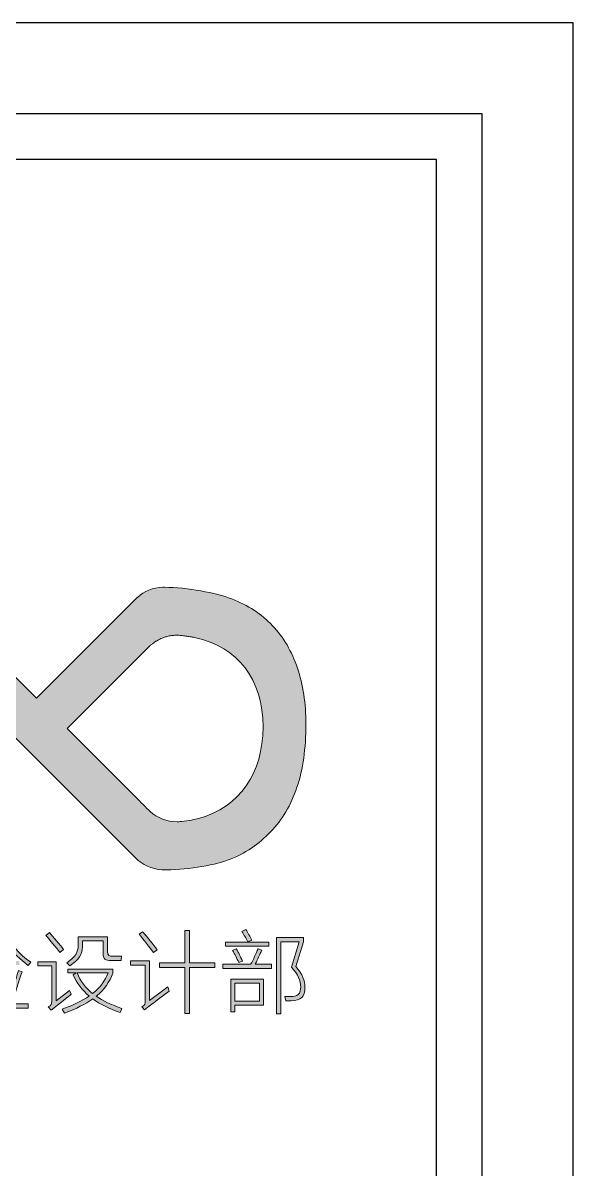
# Model space of a CAD drawing. Extents: x 23971 to 232415, y -48119 to 67869.
# Drawn here: x 201723 to 202215, y -12491 to -11467 of the extents above; entities that cross this region are included whole.
import ezdxf

# ---------------------------------------------------------------- set-up
doc = ezdxf.new("R2010")
doc.units = 0
doc.header["$LTSCALE"] = 1000
doc.header["$MEASUREMENT"] = 0
doc.layers.add('_U+56FE_U+5C42 1', color=7, linetype='Continuous')

# ---------------------------------------------------------------- blocks, each defined once
blk = doc.blocks.new('block 3')
at = {"layer": '_U+56FE_U+5C42 1'}
h = blk.add_hatch(color=251, dxfattribs=at)
h.dxf.hatch_style = 2
edge = h.paths.add_edge_path()
edge.add_spline(control_points=[(101.335, -164.82), (101.335, -164.82), (101.319, -164.485), (101.319, -164.485), (101.558, -164.453), (103.017, -164.214), (103.216, -164.174), (103.216, -164.174), (103.232, -164.493), (103.232, -164.493), (103.056, -164.517), (101.566, -164.78), (101.335, -164.82)], knot_values=[0, 0, 0, 0, 1, 1, 1, 2, 2, 2, 3, 3, 3, 4, 4, 4, 4], degree=3, periodic=0)
edge = h.paths.add_edge_path()
edge.add_spline(control_points=[(102.682, -165.935), (103.28, -165.935), (103.431, -165.824), (103.439, -165.306), (103.439, -165.306), (103.527, -163.218), (103.527, -163.218), (103.527, -163.218), (101.853, -163.218), (101.853, -163.218), (101.853, -163.218), (102.028, -160.676), (102.028, -160.676), (102.028, -160.676), (102.347, -160.676), (102.347, -160.676), (102.347, -160.676), (102.188, -162.907), (102.188, -162.907), (102.188, -162.907), (103.184, -162.907), (103.184, -162.907), (103.184, -162.907), (103.367, -160.246), (103.367, -160.246), (103.367, -160.246), (101.503, -160.246), (101.503, -160.246), (101.503, -160.246), (101.503, -159.919), (101.503, -159.919), (101.503, -159.919), (103.702, -159.919), (103.702, -159.919), (103.702, -159.919), (103.511, -162.907), (103.511, -162.907), (103.511, -162.907), (103.861, -162.907), (103.861, -162.907), (103.837, -163.505), (103.797, -164.652), (103.758, -165.417), (103.734, -166.079), (103.519, -166.238), (102.77, -166.238), (102.77, -166.238), (102.013, -166.238), (102.013, -166.238), (102.013, -166.238), (101.957, -165.935), (101.957, -165.935), (101.957, -165.935), (102.682, -165.935), (102.682, -165.935)], knot_values=[0, 0, 0, 0, 1, 1, 1, 2, 2, 2, 3, 3, 3, 4, 4, 4, 5, 5, 5, 6, 6, 6, 7, 7, 7, 8, 8, 8, 9, 9, 9, 10, 10, 10, 11, 11, 11, 12, 12, 12, 13, 13, 13, 14, 14, 14, 15, 15, 15, 16, 16, 16, 17, 17, 17, 18, 18, 18, 18], degree=3, periodic=0)
edge = h.paths.add_edge_path()
edge.add_spline(control_points=[(106.268, -159.919), (105.718, -160.86), (105.009, -161.688), (104.021, -162.429), (104.021, -162.429), (103.797, -162.15), (103.797, -162.15), (104.817, -161.393), (105.559, -160.525), (106.053, -159.545), (106.053, -159.545), (106.491, -159.545), (106.491, -159.545), (106.977, -160.565), (107.726, -161.417), (108.73, -162.15), (108.73, -162.15), (108.515, -162.429), (108.515, -162.429), (107.535, -161.696), (106.818, -160.867), (106.268, -159.919)], knot_values=[0, 0, 0, 0, 1, 1, 1, 2, 2, 2, 3, 3, 3, 4, 4, 4, 5, 5, 5, 6, 6, 6, 7, 7, 7, 7], degree=3, periodic=0)
edge = h.paths.add_edge_path()
edge.add_spline(control_points=[(107.049, -165.728), (107.049, -165.728), (108.507, -165.728), (108.507, -165.728), (108.507, -165.728), (108.507, -166.087), (108.507, -166.087), (108.507, -166.087), (104.021, -166.087), (104.021, -166.087), (104.021, -166.087), (104.021, -165.728), (104.021, -165.728), (104.021, -165.728), (106.714, -165.728), (106.714, -165.728), (107.017, -164.907), (107.431, -163.688), (107.678, -162.859), (107.678, -162.859), (107.989, -162.955), (107.989, -162.955), (107.742, -163.72), (107.336, -164.947), (107.049, -165.728)], knot_values=[0, 0, 0, 0, 1, 1, 1, 2, 2, 2, 3, 3, 3, 4, 4, 4, 5, 5, 5, 6, 6, 6, 7, 7, 7, 8, 8, 8, 8], degree=3, periodic=0)
edge = h.paths.add_edge_path()
edge.add_spline(control_points=[(104.483, -162.947), (104.483, -162.947), (104.77, -162.859), (104.77, -162.859), (104.945, -163.409), (105.256, -164.501), (105.399, -165.083), (105.399, -165.083), (105.096, -165.17), (105.096, -165.17), (104.953, -164.581), (104.642, -163.489), (104.483, -162.947)], knot_values=[0, 0, 0, 0, 1, 1, 1, 2, 2, 2, 3, 3, 3, 4, 4, 4, 4], degree=3, periodic=0)
h.paths.add_polyline_path([(104.77, -162.373), (104.77, -162.023), (107.766, -162.023), (107.766, -162.373)])
edge = h.paths.add_edge_path()
edge.add_spline(control_points=[(105.774, -162.859), (105.774, -162.859), (106.077, -162.78), (106.077, -162.78), (106.236, -163.266), (106.507, -164.278), (106.634, -164.82), (106.634, -164.82), (106.331, -164.899), (106.331, -164.899), (106.204, -164.358), (105.941, -163.369), (105.774, -162.859)], knot_values=[0, 0, 0, 0, 1, 1, 1, 2, 2, 2, 3, 3, 3, 4, 4, 4, 4], degree=3, periodic=0)
h = blk.add_hatch(color=251, dxfattribs=at)
h.dxf.hatch_style = 2
edge = h.paths.add_edge_path()
edge.add_spline(control_points=[(110.491, -166.278), (110.491, -166.278), (110.244, -165.999), (110.244, -165.999), (110.539, -165.848), (110.539, -165.704), (110.539, -165.537), (110.539, -165.537), (110.539, -162.445), (110.539, -162.445), (110.539, -162.445), (109.344, -162.445), (109.344, -162.445), (109.344, -162.445), (109.344, -162.095), (109.344, -162.095), (109.344, -162.095), (110.922, -162.095), (110.922, -162.095), (110.922, -162.095), (110.922, -165.465), (110.922, -165.465), (110.922, -165.465), (112.069, -164.565), (112.069, -164.565), (112.069, -164.565), (112.228, -164.899), (112.228, -164.899), (112.053, -165.035), (111.185, -165.72), (110.491, -166.278)], knot_values=[0, 0, 0, 0, 1, 1, 1, 2, 2, 2, 3, 3, 3, 4, 4, 4, 5, 5, 5, 6, 6, 6, 7, 7, 7, 8, 8, 8, 9, 9, 9, 10, 10, 10, 10], degree=3, periodic=0)
edge = h.paths.add_edge_path()
edge.add_spline(control_points=[(110.037, -159.824), (110.037, -159.824), (110.34, -159.584), (110.34, -159.584), (110.651, -159.927), (111.256, -160.644), (111.567, -161.035), (111.567, -161.035), (111.24, -161.29), (111.24, -161.29), (110.954, -160.907), (110.348, -160.182), (110.037, -159.824)], knot_values=[0, 0, 0, 0, 1, 1, 1, 2, 2, 2, 3, 3, 3, 4, 4, 4, 4], degree=3, periodic=0)
edge = h.paths.add_edge_path()
edge.add_spline(control_points=[(115.814, -162.732), (115.814, -162.732), (115.814, -163.075), (115.814, -163.075), (115.527, -163.84), (115.073, -164.501), (114.38, -165.075), (114.954, -165.473), (115.679, -165.808), (116.587, -166.119), (116.587, -166.119), (116.428, -166.485), (116.428, -166.485), (115.48, -166.143), (114.707, -165.752), (114.077, -165.298), (113.448, -165.752), (112.651, -166.151), (111.647, -166.517), (111.647, -166.517), (111.44, -166.174), (111.44, -166.174), (112.396, -165.84), (113.169, -165.473), (113.774, -165.059), (113.145, -164.533), (112.691, -163.927), (112.38, -163.218), (112.38, -163.218), (112.635, -163.067), (112.635, -163.067), (112.635, -163.067), (111.934, -163.067), (111.934, -163.067), (111.934, -163.067), (111.934, -162.732), (111.934, -162.732), (111.934, -162.732), (115.814, -162.732), (115.814, -162.732)], knot_values=[0, 0, 0, 0, 1, 1, 1, 2, 2, 2, 3, 3, 3, 4, 4, 4, 5, 5, 5, 6, 6, 6, 7, 7, 7, 8, 8, 8, 9, 9, 9, 10, 10, 10, 11, 11, 11, 12, 12, 12, 13, 13, 13, 13], degree=3, periodic=0)
edge = h.paths.add_edge_path()
edge.add_spline(control_points=[(115.679, -161.983), (115.161, -161.999), (114.97, -161.863), (114.97, -161.37), (114.97, -161.37), (114.97, -160.286), (114.97, -160.286), (114.97, -160.286), (113.185, -160.286), (113.185, -160.286), (113.185, -160.286), (113.185, -160.828), (113.185, -160.828), (113.185, -161.401), (112.882, -161.951), (112.093, -162.445), (112.093, -162.445), (111.83, -162.182), (111.83, -162.182), (112.595, -161.688), (112.818, -161.274), (112.818, -160.668), (112.818, -160.668), (112.818, -159.951), (112.818, -159.951), (112.818, -159.951), (115.344, -159.951), (115.344, -159.951), (115.344, -159.951), (115.344, -161.21), (115.344, -161.21), (115.344, -161.561), (115.464, -161.632), (115.838, -161.632), (115.838, -161.632), (116.555, -161.632), (116.555, -161.632), (116.555, -161.632), (116.516, -161.983), (116.516, -161.983), (116.516, -161.983), (115.679, -161.983), (115.679, -161.983)], knot_values=[0, 0, 0, 0, 1, 1, 1, 2, 2, 2, 3, 3, 3, 4, 4, 4, 5, 5, 5, 6, 6, 6, 7, 7, 7, 8, 8, 8, 9, 9, 9, 10, 10, 10, 11, 11, 11, 12, 12, 12, 13, 13, 13, 14, 14, 14, 14], degree=3, periodic=0)
edge = h.paths.add_edge_path()
edge.add_spline(control_points=[(114.069, -164.844), (114.731, -164.326), (115.153, -163.736), (115.4, -163.067), (115.4, -163.067), (112.723, -163.067), (112.723, -163.067), (113.025, -163.768), (113.456, -164.35), (114.069, -164.844)], knot_values=[0, 0, 0, 0, 1, 1, 1, 2, 2, 2, 3, 3, 3, 3], degree=3, periodic=0)
h = blk.add_hatch(color=251, dxfattribs=at)
h.dxf.hatch_style = 2
edge = h.paths.add_edge_path()
edge.add_spline(control_points=[(118.532, -166.246), (118.532, -166.246), (118.293, -165.975), (118.293, -165.975), (118.596, -165.824), (118.596, -165.68), (118.596, -165.505), (118.596, -165.505), (118.596, -162.397), (118.596, -162.397), (118.596, -162.397), (117.321, -162.397), (117.321, -162.397), (117.321, -162.397), (117.321, -162.023), (117.321, -162.023), (117.321, -162.023), (118.978, -162.023), (118.978, -162.023), (118.978, -162.023), (118.978, -165.449), (118.978, -165.449), (118.978, -165.449), (120.54, -164.27), (120.54, -164.27), (120.54, -164.27), (120.667, -164.637), (120.667, -164.637), (120.42, -164.82), (119.305, -165.625), (118.532, -166.246)], knot_values=[0, 0, 0, 0, 1, 1, 1, 2, 2, 2, 3, 3, 3, 4, 4, 4, 5, 5, 5, 6, 6, 6, 7, 7, 7, 8, 8, 8, 9, 9, 9, 10, 10, 10, 10], degree=3, periodic=0)
edge = h.paths.add_edge_path()
edge.add_spline(control_points=[(118.07, -159.736), (118.07, -159.736), (118.372, -159.513), (118.372, -159.513), (118.699, -159.887), (119.337, -160.692), (119.639, -161.067), (119.639, -161.067), (119.321, -161.314), (119.321, -161.314), (119.034, -160.947), (118.396, -160.126), (118.07, -159.736)], knot_values=[0, 0, 0, 0, 1, 1, 1, 2, 2, 2, 3, 3, 3, 4, 4, 4, 4], degree=3, periodic=0)
h.paths.add_polyline_path([(122.022, -162.589), (119.839, -162.589), (119.839, -162.206), (122.022, -162.206), (122.022, -159.409), (122.405, -159.409), (122.405, -162.206), (124.604, -162.206), (124.604, -162.589), (122.405, -162.589), (122.405, -166.565), (122.022, -166.565)])
h = blk.add_hatch(color=251, dxfattribs=at)
h.dxf.hatch_style = 2
edge = h.paths.add_edge_path()
edge.add_spline(control_points=[(128.062, -162.318), (128.062, -162.318), (129.465, -162.318), (129.465, -162.318), (129.465, -162.318), (129.465, -162.676), (129.465, -162.676), (129.465, -162.676), (125.289, -162.676), (125.289, -162.676), (125.289, -162.676), (125.289, -162.318), (125.289, -162.318), (125.289, -162.318), (127.68, -162.318), (127.68, -162.318), (127.911, -161.895), (128.15, -161.393), (128.317, -160.979), (128.317, -160.979), (128.644, -161.09), (128.644, -161.09), (128.477, -161.481), (128.27, -161.919), (128.062, -162.318)], knot_values=[0, 0, 0, 0, 1, 1, 1, 2, 2, 2, 3, 3, 3, 4, 4, 4, 5, 5, 5, 6, 6, 6, 7, 7, 7, 8, 8, 8, 8], degree=3, periodic=0)
h.paths.add_polyline_path([(125.52, -160.748), (125.52, -160.405), (129.25, -160.405), (129.25, -160.748)])
h.paths.add_polyline_path([(125.967, -163.601), (128.795, -163.601), (128.795, -165.84), (126.317, -165.84), (126.317, -166.429), (125.967, -166.429)])
edge = h.paths.add_edge_path()
edge.add_spline(control_points=[(126.126, -161.122), (126.126, -161.122), (126.445, -160.979), (126.445, -160.979), (126.628, -161.314), (126.803, -161.656), (126.979, -162.039), (126.979, -162.039), (126.652, -162.166), (126.652, -162.166), (126.493, -161.8), (126.325, -161.457), (126.126, -161.122)], knot_values=[0, 0, 0, 0, 1, 1, 1, 2, 2, 2, 3, 3, 3, 4, 4, 4, 4], degree=3, periodic=0)
h.paths.add_polyline_path([(126.317, -165.489), (128.437, -165.489), (128.437, -163.943), (126.317, -163.943)])
edge = h.paths.add_edge_path()
edge.add_spline(control_points=[(126.923, -159.481), (126.923, -159.481), (127.266, -159.321), (127.266, -159.321), (127.457, -159.632), (127.616, -159.903), (127.776, -160.238), (127.776, -160.238), (127.425, -160.397), (127.425, -160.397), (127.282, -160.079), (127.122, -159.8), (126.923, -159.481)], knot_values=[0, 0, 0, 0, 1, 1, 1, 2, 2, 2, 3, 3, 3, 4, 4, 4, 4], degree=3, periodic=0)
edge = h.paths.add_edge_path()
edge.add_spline(control_points=[(129.911, -160.007), (129.911, -160.007), (132.246, -160.007), (132.246, -160.007), (132.246, -160.007), (132.246, -160.373), (132.246, -160.373), (132.246, -160.373), (131.584, -162.501), (131.584, -162.501), (132.15, -163.218), (132.357, -163.712), (132.357, -164.302), (132.357, -165.131), (132.031, -165.457), (131.17, -165.457), (131.17, -165.457), (130.708, -165.457), (130.708, -165.457), (130.708, -165.457), (130.628, -165.107), (130.628, -165.107), (130.628, -165.107), (131.059, -165.107), (131.059, -165.107), (131.744, -165.107), (131.991, -164.876), (131.991, -164.254), (131.991, -163.728), (131.768, -163.234), (131.21, -162.573), (131.21, -162.573), (131.863, -160.373), (131.863, -160.373), (131.863, -160.373), (130.278, -160.373), (130.278, -160.373), (130.278, -160.373), (130.278, -166.589), (130.278, -166.589), (130.278, -166.589), (129.911, -166.589), (129.911, -166.589), (129.911, -166.589), (129.911, -160.007), (129.911, -160.007)], knot_values=[0, 0, 0, 0, 1, 1, 1, 2, 2, 2, 3, 3, 3, 4, 4, 4, 5, 5, 5, 6, 6, 6, 7, 7, 7, 8, 8, 8, 9, 9, 9, 10, 10, 10, 11, 11, 11, 12, 12, 12, 13, 13, 13, 14, 14, 14, 15, 15, 15, 15], degree=3, periodic=0)
at = {"layer": '_U+56FE_U+5C42 1', "lineweight": 0}
for points in [[(122.022, -162.589), (119.839, -162.589), (119.839, -162.206), (122.022, -162.206), (122.022, -159.409), (122.405, -159.409), (122.405, -162.206), (124.604, -162.206), (124.604, -162.589), (122.405, -162.589), (122.405, -166.565), (122.022, -166.565), (122.022, -162.589)], [(125.52, -160.748), (125.52, -160.405), (129.25, -160.405), (129.25, -160.748), (125.52, -160.748)], [(125.967, -163.601), (128.795, -163.601), (128.795, -165.84), (126.317, -165.84), (126.317, -166.429), (125.967, -166.429), (125.967, -163.601)], [(126.317, -165.489), (128.437, -165.489), (128.437, -163.943), (126.317, -163.943), (126.317, -165.489)]]:
    blk.add_lwpolyline(points, dxfattribs=at)
for points, knots in [([(106.268, -159.919), (105.718, -160.86), (105.009, -161.688), (104.021, -162.429), (104.021, -162.429), (103.797, -162.15), (103.797, -162.15), (104.817, -161.393), (105.559, -160.525), (106.053, -159.545), (106.053, -159.545), (106.491, -159.545), (106.491, -159.545), (106.977, -160.565), (107.726, -161.417), (108.73, -162.15), (108.73, -162.15), (108.515, -162.429), (108.515, -162.429), (107.535, -161.696), (106.818, -160.867), (106.268, -159.919)], [0, 0, 0, 0, 1, 1, 1, 2, 2, 2, 3, 3, 3, 4, 4, 4, 5, 5, 5, 6, 6, 6, 7, 7, 7, 7]), ([(110.037, -159.824), (110.037, -159.824), (110.34, -159.584), (110.34, -159.584), (110.651, -159.927), (111.256, -160.644), (111.567, -161.035), (111.567, -161.035), (111.24, -161.29), (111.24, -161.29), (110.954, -160.907), (110.348, -160.182), (110.037, -159.824)], [0, 0, 0, 0, 1, 1, 1, 2, 2, 2, 3, 3, 3, 4, 4, 4, 4]), ([(115.679, -161.983), (115.161, -161.999), (114.97, -161.863), (114.97, -161.37), (114.97, -161.37), (114.97, -160.286), (114.97, -160.286), (114.97, -160.286), (113.185, -160.286), (113.185, -160.286), (113.185, -160.286), (113.185, -160.828), (113.185, -160.828), (113.185, -161.401), (112.882, -161.951), (112.093, -162.445), (112.093, -162.445), (111.83, -162.182), (111.83, -162.182), (112.595, -161.688), (112.818, -161.274), (112.818, -160.668), (112.818, -160.668), (112.818, -159.951), (112.818, -159.951), (112.818, -159.951), (115.344, -159.951), (115.344, -159.951), (115.344, -159.951), (115.344, -161.21), (115.344, -161.21), (115.344, -161.561), (115.464, -161.632), (115.838, -161.632), (115.838, -161.632), (116.555, -161.632), (116.555, -161.632), (116.555, -161.632), (116.516, -161.983), (116.516, -161.983), (116.516, -161.983), (115.679, -161.983), (115.679, -161.983)], [0, 0, 0, 0, 1, 1, 1, 2, 2, 2, 3, 3, 3, 4, 4, 4, 5, 5, 5, 6, 6, 6, 7, 7, 7, 8, 8, 8, 9, 9, 9, 10, 10, 10, 11, 11, 11, 12, 12, 12, 13, 13, 13, 14, 14, 14, 14]), ([(118.07, -159.736), (118.07, -159.736), (118.372, -159.513), (118.372, -159.513), (118.699, -159.887), (119.337, -160.692), (119.639, -161.067), (119.639, -161.067), (119.321, -161.314), (119.321, -161.314), (119.034, -160.947), (118.396, -160.126), (118.07, -159.736)], [0, 0, 0, 0, 1, 1, 1, 2, 2, 2, 3, 3, 3, 4, 4, 4, 4]), ([(126.923, -159.481), (126.923, -159.481), (127.266, -159.321), (127.266, -159.321), (127.457, -159.632), (127.616, -159.903), (127.776, -160.238), (127.776, -160.238), (127.425, -160.397), (127.425, -160.397), (127.282, -160.079), (127.122, -159.8), (126.923, -159.481)], [0, 0, 0, 0, 1, 1, 1, 2, 2, 2, 3, 3, 3, 4, 4, 4, 4]), ([(129.911, -160.007), (129.911, -160.007), (132.246, -160.007), (132.246, -160.007), (132.246, -160.007), (132.246, -160.373), (132.246, -160.373), (132.246, -160.373), (131.584, -162.501), (131.584, -162.501), (132.15, -163.218), (132.357, -163.712), (132.357, -164.302), (132.357, -165.131), (132.031, -165.457), (131.17, -165.457), (131.17, -165.457), (130.708, -165.457), (130.708, -165.457), (130.708, -165.457), (130.628, -165.107), (130.628, -165.107), (130.628, -165.107), (131.059, -165.107), (131.059, -165.107), (131.744, -165.107), (131.991, -164.876), (131.991, -164.254), (131.991, -163.728), (131.768, -163.234), (131.21, -162.573), (131.21, -162.573), (131.863, -160.373), (131.863, -160.373), (131.863, -160.373), (130.278, -160.373), (130.278, -160.373), (130.278, -160.373), (130.278, -166.589), (130.278, -166.589), (130.278, -166.589), (129.911, -166.589), (129.911, -166.589), (129.911, -166.589), (129.911, -160.007), (129.911, -160.007)], [0, 0, 0, 0, 1, 1, 1, 2, 2, 2, 3, 3, 3, 4, 4, 4, 5, 5, 5, 6, 6, 6, 7, 7, 7, 8, 8, 8, 9, 9, 9, 10, 10, 10, 11, 11, 11, 12, 12, 12, 13, 13, 13, 14, 14, 14, 15, 15, 15, 15]), ([(128.062, -162.318), (128.062, -162.318), (129.465, -162.318), (129.465, -162.318), (129.465, -162.318), (129.465, -162.676), (129.465, -162.676), (129.465, -162.676), (125.289, -162.676), (125.289, -162.676), (125.289, -162.676), (125.289, -162.318), (125.289, -162.318), (125.289, -162.318), (127.68, -162.318), (127.68, -162.318), (127.911, -161.895), (128.15, -161.393), (128.317, -160.979), (128.317, -160.979), (128.644, -161.09), (128.644, -161.09), (128.477, -161.481), (128.27, -161.919), (128.062, -162.318)], [0, 0, 0, 0, 1, 1, 1, 2, 2, 2, 3, 3, 3, 4, 4, 4, 5, 5, 5, 6, 6, 6, 7, 7, 7, 8, 8, 8, 8]), ([(126.126, -161.122), (126.126, -161.122), (126.445, -160.979), (126.445, -160.979), (126.628, -161.314), (126.803, -161.656), (126.979, -162.039), (126.979, -162.039), (126.652, -162.166), (126.652, -162.166), (126.493, -161.8), (126.325, -161.457), (126.126, -161.122)], [0, 0, 0, 0, 1, 1, 1, 2, 2, 2, 3, 3, 3, 4, 4, 4, 4]), ([(107.049, -165.728), (107.049, -165.728), (108.507, -165.728), (108.507, -165.728), (108.507, -165.728), (108.507, -166.087), (108.507, -166.087), (108.507, -166.087), (104.021, -166.087), (104.021, -166.087), (104.021, -166.087), (104.021, -165.728), (104.021, -165.728), (104.021, -165.728), (106.714, -165.728), (106.714, -165.728), (107.017, -164.907), (107.431, -163.688), (107.678, -162.859), (107.678, -162.859), (107.989, -162.955), (107.989, -162.955), (107.742, -163.72), (107.336, -164.947), (107.049, -165.728)], [0, 0, 0, 0, 1, 1, 1, 2, 2, 2, 3, 3, 3, 4, 4, 4, 5, 5, 5, 6, 6, 6, 7, 7, 7, 8, 8, 8, 8]), ([(110.491, -166.278), (110.491, -166.278), (110.244, -165.999), (110.244, -165.999), (110.539, -165.848), (110.539, -165.704), (110.539, -165.537), (110.539, -165.537), (110.539, -162.445), (110.539, -162.445), (110.539, -162.445), (109.344, -162.445), (109.344, -162.445), (109.344, -162.445), (109.344, -162.095), (109.344, -162.095), (109.344, -162.095), (110.922, -162.095), (110.922, -162.095), (110.922, -162.095), (110.922, -165.465), (110.922, -165.465), (110.922, -165.465), (112.069, -164.565), (112.069, -164.565), (112.069, -164.565), (112.228, -164.899), (112.228, -164.899), (112.053, -165.035), (111.185, -165.72), (110.491, -166.278)], [0, 0, 0, 0, 1, 1, 1, 2, 2, 2, 3, 3, 3, 4, 4, 4, 5, 5, 5, 6, 6, 6, 7, 7, 7, 8, 8, 8, 9, 9, 9, 10, 10, 10, 10]), ([(115.814, -162.732), (115.814, -162.732), (115.814, -163.075), (115.814, -163.075), (115.527, -163.84), (115.073, -164.501), (114.38, -165.075), (114.954, -165.473), (115.679, -165.808), (116.587, -166.119), (116.587, -166.119), (116.428, -166.485), (116.428, -166.485), (115.48, -166.143), (114.707, -165.752), (114.077, -165.298), (113.448, -165.752), (112.651, -166.151), (111.647, -166.517), (111.647, -166.517), (111.44, -166.174), (111.44, -166.174), (112.396, -165.84), (113.169, -165.473), (113.774, -165.059), (113.145, -164.533), (112.691, -163.927), (112.38, -163.218), (112.38, -163.218), (112.635, -163.067), (112.635, -163.067), (112.635, -163.067), (111.934, -163.067), (111.934, -163.067), (111.934, -163.067), (111.934, -162.732), (111.934, -162.732), (111.934, -162.732), (115.814, -162.732), (115.814, -162.732)], [0, 0, 0, 0, 1, 1, 1, 2, 2, 2, 3, 3, 3, 4, 4, 4, 5, 5, 5, 6, 6, 6, 7, 7, 7, 8, 8, 8, 9, 9, 9, 10, 10, 10, 11, 11, 11, 12, 12, 12, 13, 13, 13, 13]), ([(118.532, -166.246), (118.532, -166.246), (118.293, -165.975), (118.293, -165.975), (118.596, -165.824), (118.596, -165.68), (118.596, -165.505), (118.596, -165.505), (118.596, -162.397), (118.596, -162.397), (118.596, -162.397), (117.321, -162.397), (117.321, -162.397), (117.321, -162.397), (117.321, -162.023), (117.321, -162.023), (117.321, -162.023), (118.978, -162.023), (118.978, -162.023), (118.978, -162.023), (118.978, -165.449), (118.978, -165.449), (118.978, -165.449), (120.54, -164.27), (120.54, -164.27), (120.54, -164.27), (120.667, -164.637), (120.667, -164.637), (120.42, -164.82), (119.305, -165.625), (118.532, -166.246)], [0, 0, 0, 0, 1, 1, 1, 2, 2, 2, 3, 3, 3, 4, 4, 4, 5, 5, 5, 6, 6, 6, 7, 7, 7, 8, 8, 8, 9, 9, 9, 10, 10, 10, 10]), ([(114.069, -164.844), (114.731, -164.326), (115.153, -163.736), (115.4, -163.067), (115.4, -163.067), (112.723, -163.067), (112.723, -163.067), (113.025, -163.768), (113.456, -164.35), (114.069, -164.844)], [0, 0, 0, 0, 1, 1, 1, 2, 2, 2, 3, 3, 3, 3])]:
    blk.add_open_spline(points, degree=3, knots=knots, dxfattribs=at)
blk = doc.blocks.new('20kuang')
at = {"layer": '_U+56FE_U+5C42 1'}
h = blk.add_hatch(color=256, dxfattribs=at)
h.dxf.hatch_style = 2
edge = h.paths.add_edge_path()
edge.add_spline(control_points=[(-188064.6, 32059.2), (-188069.6, 32074.1), (-188077, 32086.7), (-188086.8, 32097.1), (-188096.6, 32107.5), (-188108.7, 32115.5), (-188123.2, 32121), (-188137.4, 32126.5), (-188162.7, 32131.2), (-188183.4, 32131.4), (-188183.6, 32131.4), (-188183.7, 32131.4), (-188183.8, 32131.4), (-188183.9, 32131.4), (-188184, 32131.4), (-188184, 32131.4), (-188184.3, 32131.4), (-188184.5, 32131.4), (-188184.8, 32131.4), (-188184.8, 32131.4), (-188184.8, 32131.4), (-188184.8, 32131.4), (-188193.5, 32131.2), (-188201.4, 32127.8), (-188207.5, 32122.4), (-188207.7, 32122.3), (-188207.9, 32122.1), (-188208, 32122), (-188208, 32122), (-188208.9, 32121.2), (-188208.9, 32121.2), (-188209, 32121.1), (-188209.1, 32121), (-188209.1, 32120.9), (-188209.1, 32120.9), (-188297.6, 32032.4), (-188297.6, 32032.4), (-188297.6, 32032.4), (-188384.9, 32119.5), (-188384.9, 32119.5), (-188385.3, 32119.9), (-188385.6, 32120.3), (-188386, 32120.7), (-188386.7, 32121.3), (-188387.3, 32121.9), (-188388, 32122.5), (-188395.6, 32129.2), (-188404.5, 32131), (-188409.7, 32131.3), (-188409.7, 32131.3), (-188410.4, 32131.3), (-188410.4, 32131.3), (-188410.5, 32131.3), (-188410.6, 32131.3), (-188410.6, 32131.3), (-188410.6, 32131.3), (-188411.2, 32131.3), (-188411.2, 32131.3), (-188411.9, 32131.4), (-188412.3, 32131.3), (-188412.3, 32131.3), (-188412.3, 32131.3), (-188412.3, 32131.3), (-188412.3, 32131.3), (-188412.3, 32131.3), (-188453.5, 32131.3), (-188453.5, 32131.3), (-188453.6, 32131.3), (-188453.6, 32131.3), (-188453.7, 32131.3), (-188453.7, 32131.3), (-188453.7, 32131.3), (-188453.7, 32131.3), (-188465.4, 32131.3), (-188474.9, 32121.8), (-188474.9, 32110.1), (-188474.9, 32110.1), (-188474.9, 32110.1), (-188474.9, 32110), (-188475, 32109.4), (-188475, 32108.7), (-188475, 32108.1), (-188475, 32108.1), (-188474.5, 31982.1), (-188474.5, 31982.1), (-188474.8, 31935.6), (-188495.8, 31919.7), (-188527.7, 31919.5), (-188559.2, 31920.1), (-188582.9, 31934.7), (-188582.9, 31982.1), (-188582.9, 31982.1), (-188582.9, 31987.3), (-188582.9, 31987.3), (-188582.9, 31987.3), (-188582.9, 32110.2), (-188582.9, 32110.2), (-188582.9, 32110.4), (-188582.9, 32110.5), (-188582.9, 32110.7), (-188583.3, 32122.1), (-188592.6, 32131.3), (-188604.1, 32131.3), (-188615.6, 32131.3), (-188625, 32122.1), (-188625.3, 32110.7), (-188625.3, 32110.5), (-188625.3, 32110.4), (-188625.3, 32110.2), (-188625.3, 32110.2), (-188625.3, 32110.1), (-188625.3, 32110.1), (-188625.3, 32110.1), (-188625.3, 32110.1), (-188625.3, 32110.1), (-188625.3, 32110.1), (-188625.3, 32110.1), (-188625.3, 32110.1), (-188625.3, 32110.1), (-188624.8, 31987.3), (-188624.8, 31987.3), (-188624.8, 31987.3), (-188624.8, 31987.3), (-188624.8, 31987.3), (-188624.8, 31987.3), (-188624.8, 31982.1), (-188624.8, 31982.1), (-188624.8, 31980.8), (-188624.8, 31979.4), (-188624.8, 31978.1), (-188624.8, 31978.1), (-188624.8, 31976.3), (-188624.8, 31976.3), (-188624.8, 31976.3), (-188624.7, 31976.3), (-188624.7, 31976.3), (-188622.8, 31915.4), (-188589.6, 31879.1), (-188528.8, 31879.1), (-188467, 31879.1), (-188434.9, 31914.9), (-188432.7, 31976.3), (-188432.7, 31976.3), (-188432.6, 31976.3), (-188432.6, 31976.3), (-188432.6, 31976.3), (-188432.6, 31983.2), (-188432.6, 31983.2), (-188432.6, 31983.2), (-188432.6, 31987.3), (-188432.6, 31987.3), (-188432.6, 31987.3), (-188432.6, 32080.7), (-188432.6, 32080.7), (-188432.6, 32080.7), (-188432.6, 32080.7), (-188432.6, 32080.7), (-188432.6, 32080.9), (-188432.6, 32081), (-188432.6, 32081.2), (-188432.6, 32086.3), (-188429.7, 32090.7), (-188425.4, 32092.8), (-188425.2, 32093), (-188424.9, 32093.1), (-188424.7, 32093.2), (-188424.7, 32093.2), (-188424.6, 32093.2), (-188424.6, 32093.2), (-188423.1, 32093.9), (-188421.3, 32094.3), (-188419.3, 32094.3), (-188412.6, 32094.3), (-188408.2, 32088.5), (-188408.2, 32088.5), (-188408.2, 32088.5), (-188209.9, 31890.2), (-188209.9, 31890.2), (-188209.7, 31890), (-188209.5, 31889.9), (-188209.2, 31889.7), (-188203.1, 31883.5), (-188194.8, 31879.6), (-188185.6, 31879.1), (-188185.6, 31879.1), (-188185.6, 31879), (-188185.6, 31879), (-188164.8, 31878.8), (-188141.3, 31882.6), (-188126.4, 31887.8), (-188111.4, 31893), (-188098.8, 31902.4), (-188088.5, 31913), (-188078.2, 31923.5), (-188070.4, 31936.8), (-188065, 31952.8), (-188059.7, 31968.8), (-188057, 31987.6), (-188057, 32009), (-188057, 32027.7), (-188059.5, 32044.4), (-188064.6, 32059.2)], knot_values=[0, 0, 0, 0, 1, 1, 1, 2, 2, 2, 3, 3, 3, 4, 4, 4, 5, 5, 5, 6, 6, 6, 7, 7, 7, 8, 8, 8, 9, 9, 9, 10, 10, 10, 11, 11, 11, 12, 12, 12, 13, 13, 13, 14, 14, 14, 15, 15, 15, 16, 16, 16, 17, 17, 17, 18, 18, 18, 19, 19, 19, 20, 20, 20, 21, 21, 21, 22, 22, 22, 23, 23, 23, 24, 24, 24, 25, 25, 25, 26, 26, 26, 27, 27, 27, 28, 28, 28, 29, 29, 29, 30, 30, 30, 31, 31, 31, 32, 32, 32, 33, 33, 33, 34, 34, 34, 35, 35, 35, 36, 36, 36, 37, 37, 37, 38, 38, 38, 39, 39, 39, 40, 40, 40, 41, 41, 41, 42, 42, 42, 43, 43, 43, 44, 44, 44, 45, 45, 45, 46, 46, 46, 47, 47, 47, 48, 48, 48, 49, 49, 49, 50, 50, 50, 51, 51, 51, 52, 52, 52, 53, 53, 53, 54, 54, 54, 55, 55, 55, 56, 56, 56, 57, 57, 57, 58, 58, 58, 59, 59, 59, 60, 60, 60, 61, 61, 61, 62, 62, 62, 63, 63, 63, 64, 64, 64, 65, 65, 65, 66, 66, 66, 67, 67, 67, 67], degree=3, periodic=0)
edge = h.paths.add_edge_path()
edge.add_spline(control_points=[(-188152.7, 31924.9), (-188156.1, 31924), (-188161.3, 31922.9), (-188168.1, 31922.2), (-188168.3, 31922.2), (-188168.5, 31922.1), (-188168.7, 31922.1), (-188168.9, 31922.1), (-188169, 31922.1), (-188169.2, 31922.1), (-188169.2, 31922.1), (-188169.1, 31922.1), (-188169.1, 31922.1), (-188170.1, 31922), (-188171.1, 31921.9), (-188172.1, 31921.9), (-188181.3, 31921.9), (-188189.7, 31925.5), (-188196, 31931.2), (-188196.1, 31931.2), (-188196.1, 31931.1), (-188196.1, 31931.2), (-188196.5, 31931.4), (-188204, 31939), (-188206.8, 31941.8), (-188206.8, 31941.8), (-188206.8, 31941.8), (-188206.8, 31941.7), (-188206.8, 31941.7), (-188270.3, 32005.2), (-188270.3, 32005.2), (-188270.3, 32005.2), (-188197.6, 32077.8), (-188197.6, 32077.8), (-188197.6, 32077.8), (-188197.6, 32077.8), (-188197.6, 32077.8), (-188197, 32078.4), (-188196.4, 32078.9), (-188195.8, 32079.5), (-188195.2, 32080), (-188194.6, 32080.6), (-188193.9, 32081.1), (-188193.7, 32081.2), (-188193.5, 32081.4), (-188193.2, 32081.6), (-188192.6, 32082), (-188192, 32082.5), (-188191.3, 32082.9), (-188191, 32083.1), (-188190.7, 32083.3), (-188190.5, 32083.4), (-188189.8, 32083.8), (-188189.2, 32084.2), (-188188.5, 32084.5), (-188188.1, 32084.7), (-188187.8, 32084.9), (-188187.4, 32085.1), (-188186.8, 32085.4), (-188186.2, 32085.6), (-188185.5, 32085.9), (-188185.1, 32086.1), (-188184.6, 32086.2), (-188184.2, 32086.4), (-188183.6, 32086.6), (-188183, 32086.8), (-188182.4, 32087), (-188181.9, 32087.2), (-188181.3, 32087.3), (-188180.8, 32087.5), (-188180.2, 32087.6), (-188179.7, 32087.7), (-188179.1, 32087.9), (-188178.4, 32088), (-188177.7, 32088.1), (-188177, 32088.2), (-188176.6, 32088.2), (-188176.1, 32088.3), (-188175.7, 32088.4), (-188174.5, 32088.5), (-188173.3, 32088.5), (-188172.1, 32088.5), (-188171.5, 32088.5), (-188171, 32088.5), (-188170.4, 32088.5), (-188169, 32088.4), (-188167.7, 32088.2), (-188166.4, 32088.1), (-188166.1, 32088.1), (-188165.8, 32088), (-188165.5, 32088), (-188164.8, 32087.9), (-188164.1, 32087.8), (-188163.4, 32087.7), (-188162, 32087.5), (-188160.8, 32087.3), (-188159.6, 32087.1), (-188159.3, 32087), (-188158.9, 32087), (-188158.5, 32086.9), (-188157.8, 32086.8), (-188157.1, 32086.6), (-188156.4, 32086.5), (-188117.4, 32078.2), (-188095.3, 32049), (-188095.3, 32006.6), (-188095.3, 31965.6), (-188116.1, 31935), (-188152.7, 31924.9)], knot_values=[0, 0, 0, 0, 1, 1, 1, 2, 2, 2, 3, 3, 3, 4, 4, 4, 5, 5, 5, 6, 6, 6, 7, 7, 7, 8, 8, 8, 9, 9, 9, 10, 10, 10, 11, 11, 11, 12, 12, 12, 13, 13, 13, 14, 14, 14, 15, 15, 15, 16, 16, 16, 17, 17, 17, 18, 18, 18, 19, 19, 19, 20, 20, 20, 21, 21, 21, 22, 22, 22, 23, 23, 23, 24, 24, 24, 25, 25, 25, 26, 26, 26, 27, 27, 27, 28, 28, 28, 29, 29, 29, 30, 30, 30, 31, 31, 31, 32, 32, 32, 33, 33, 33, 34, 34, 34, 35, 35, 35, 36, 36, 36, 36], degree=3, periodic=0)
at = {"color": 251}
for p, q in [((-187899.8, 32554.2), (-193665.6, 32554.2)), ((-187899.8, 28516.8), (-187899.8, 32554.2))]:
    blk.add_line(p, q, dxfattribs=at)
for p, q in [((-187940.5, 32513.5), (-193624.9, 32513.5)), ((-187940.5, 28557.5), (-187940.5, 32513.5))]:
    blk.add_line(p, q)
blk.add_lwpolyline([(-193758.5, 28435.5), (-187818.5, 28435.5), (-187818.5, 32635.5), (-193758.5, 32635.5)], close=True)
at = {"layer": '_U+56FE_U+5C42 1', "lineweight": 0}
for points, knots in [([(-188064.6, 32059.2), (-188069.6, 32074.1), (-188077, 32086.7), (-188086.8, 32097.1), (-188096.6, 32107.5), (-188108.7, 32115.5), (-188123.2, 32121), (-188137.4, 32126.5), (-188162.7, 32131.2), (-188183.4, 32131.4), (-188183.6, 32131.4), (-188183.7, 32131.4), (-188183.8, 32131.4), (-188183.9, 32131.4), (-188184, 32131.4), (-188184, 32131.4), (-188184.3, 32131.4), (-188184.5, 32131.4), (-188184.8, 32131.4), (-188184.8, 32131.4), (-188184.8, 32131.4), (-188184.8, 32131.4), (-188193.5, 32131.2), (-188201.4, 32127.8), (-188207.5, 32122.4), (-188207.7, 32122.3), (-188207.9, 32122.1), (-188208, 32122), (-188208, 32122), (-188208.9, 32121.2), (-188208.9, 32121.2), (-188209, 32121.1), (-188209.1, 32121), (-188209.1, 32120.9), (-188209.1, 32120.9), (-188297.6, 32032.4), (-188297.6, 32032.4), (-188297.6, 32032.4), (-188384.9, 32119.5), (-188384.9, 32119.5), (-188385.3, 32119.9), (-188385.6, 32120.3), (-188386, 32120.7), (-188386.7, 32121.3), (-188387.3, 32121.9), (-188388, 32122.5), (-188395.6, 32129.2), (-188404.5, 32131), (-188409.7, 32131.3), (-188409.7, 32131.3), (-188410.4, 32131.3), (-188410.4, 32131.3), (-188410.5, 32131.3), (-188410.6, 32131.3), (-188410.6, 32131.3), (-188410.6, 32131.3), (-188411.2, 32131.3), (-188411.2, 32131.3), (-188411.9, 32131.4), (-188412.3, 32131.3), (-188412.3, 32131.3), (-188412.3, 32131.3), (-188412.3, 32131.3), (-188412.3, 32131.3), (-188412.3, 32131.3), (-188453.5, 32131.3), (-188453.5, 32131.3), (-188453.6, 32131.3), (-188453.6, 32131.3), (-188453.7, 32131.3), (-188453.7, 32131.3), (-188453.7, 32131.3), (-188453.7, 32131.3), (-188465.4, 32131.3), (-188474.9, 32121.8), (-188474.9, 32110.1), (-188474.9, 32110.1), (-188474.9, 32110.1), (-188474.9, 32110), (-188475, 32109.4), (-188475, 32108.7), (-188475, 32108.1), (-188475, 32108.1), (-188474.5, 31982.1), (-188474.5, 31982.1), (-188474.8, 31935.6), (-188495.8, 31919.7), (-188527.7, 31919.5), (-188559.2, 31920.1), (-188582.9, 31934.7), (-188582.9, 31982.1), (-188582.9, 31982.1), (-188582.9, 31987.3), (-188582.9, 31987.3), (-188582.9, 31987.3), (-188582.9, 32110.2), (-188582.9, 32110.2), (-188582.9, 32110.4), (-188582.9, 32110.5), (-188582.9, 32110.7), (-188583.3, 32122.1), (-188592.6, 32131.3), (-188604.1, 32131.3), (-188615.6, 32131.3), (-188625, 32122.1), (-188625.3, 32110.7), (-188625.3, 32110.5), (-188625.3, 32110.4), (-188625.3, 32110.2), (-188625.3, 32110.2), (-188625.3, 32110.1), (-188625.3, 32110.1), (-188625.3, 32110.1), (-188625.3, 32110.1), (-188625.3, 32110.1), (-188625.3, 32110.1), (-188625.3, 32110.1), (-188625.3, 32110.1), (-188625.3, 32110.1), (-188624.8, 31987.3), (-188624.8, 31987.3), (-188624.8, 31987.3), (-188624.8, 31987.3), (-188624.8, 31987.3), (-188624.8, 31987.3), (-188624.8, 31982.1), (-188624.8, 31982.1), (-188624.8, 31980.8), (-188624.8, 31979.4), (-188624.8, 31978.1), (-188624.8, 31978.1), (-188624.8, 31976.3), (-188624.8, 31976.3), (-188624.8, 31976.3), (-188624.7, 31976.3), (-188624.7, 31976.3), (-188622.8, 31915.4), (-188589.6, 31879.1), (-188528.8, 31879.1), (-188467, 31879.1), (-188434.9, 31914.9), (-188432.7, 31976.3), (-188432.7, 31976.3), (-188432.6, 31976.3), (-188432.6, 31976.3), (-188432.6, 31976.3), (-188432.6, 31983.2), (-188432.6, 31983.2), (-188432.6, 31983.2), (-188432.6, 31987.3), (-188432.6, 31987.3), (-188432.6, 31987.3), (-188432.6, 32080.7), (-188432.6, 32080.7), (-188432.6, 32080.7), (-188432.6, 32080.7), (-188432.6, 32080.7), (-188432.6, 32080.9), (-188432.6, 32081), (-188432.6, 32081.2), (-188432.6, 32086.3), (-188429.7, 32090.7), (-188425.4, 32092.8), (-188425.2, 32093), (-188424.9, 32093.1), (-188424.7, 32093.2), (-188424.7, 32093.2), (-188424.6, 32093.2), (-188424.6, 32093.2), (-188423.1, 32093.9), (-188421.3, 32094.3), (-188419.3, 32094.3), (-188412.6, 32094.3), (-188408.2, 32088.5), (-188408.2, 32088.5), (-188408.2, 32088.5), (-188209.9, 31890.2), (-188209.9, 31890.2), (-188209.7, 31890), (-188209.5, 31889.9), (-188209.2, 31889.7), (-188203.1, 31883.5), (-188194.8, 31879.6), (-188185.6, 31879.1), (-188185.6, 31879.1), (-188185.6, 31879), (-188185.6, 31879), (-188164.8, 31878.8), (-188141.3, 31882.6), (-188126.4, 31887.8), (-188111.4, 31893), (-188098.8, 31902.4), (-188088.5, 31913), (-188078.2, 31923.5), (-188070.4, 31936.8), (-188065, 31952.8), (-188059.7, 31968.8), (-188057, 31987.6), (-188057, 32009), (-188057, 32027.7), (-188059.5, 32044.4), (-188064.6, 32059.2)], [0, 0, 0, 0, 1, 1, 1, 2, 2, 2, 3, 3, 3, 4, 4, 4, 5, 5, 5, 6, 6, 6, 7, 7, 7, 8, 8, 8, 9, 9, 9, 10, 10, 10, 11, 11, 11, 12, 12, 12, 13, 13, 13, 14, 14, 14, 15, 15, 15, 16, 16, 16, 17, 17, 17, 18, 18, 18, 19, 19, 19, 20, 20, 20, 21, 21, 21, 22, 22, 22, 23, 23, 23, 24, 24, 24, 25, 25, 25, 26, 26, 26, 27, 27, 27, 28, 28, 28, 29, 29, 29, 30, 30, 30, 31, 31, 31, 32, 32, 32, 33, 33, 33, 34, 34, 34, 35, 35, 35, 36, 36, 36, 37, 37, 37, 38, 38, 38, 39, 39, 39, 40, 40, 40, 41, 41, 41, 42, 42, 42, 43, 43, 43, 44, 44, 44, 45, 45, 45, 46, 46, 46, 47, 47, 47, 48, 48, 48, 49, 49, 49, 50, 50, 50, 51, 51, 51, 52, 52, 52, 53, 53, 53, 54, 54, 54, 55, 55, 55, 56, 56, 56, 57, 57, 57, 58, 58, 58, 59, 59, 59, 60, 60, 60, 61, 61, 61, 62, 62, 62, 63, 63, 63, 64, 64, 64, 65, 65, 65, 66, 66, 66, 67, 67, 67, 67]), ([(-188152.7, 31924.9), (-188156.1, 31924), (-188161.3, 31922.9), (-188168.1, 31922.2), (-188168.3, 31922.2), (-188168.5, 31922.1), (-188168.7, 31922.1), (-188168.9, 31922.1), (-188169, 31922.1), (-188169.2, 31922.1), (-188169.2, 31922.1), (-188169.1, 31922.1), (-188169.1, 31922.1), (-188170.1, 31922), (-188171.1, 31921.9), (-188172.1, 31921.9), (-188181.3, 31921.9), (-188189.7, 31925.5), (-188196, 31931.2), (-188196.1, 31931.2), (-188196.1, 31931.1), (-188196.1, 31931.2), (-188196.5, 31931.4), (-188204, 31939), (-188206.8, 31941.8), (-188206.8, 31941.8), (-188206.8, 31941.8), (-188206.8, 31941.7), (-188206.8, 31941.7), (-188270.3, 32005.2), (-188270.3, 32005.2), (-188270.3, 32005.2), (-188197.6, 32077.8), (-188197.6, 32077.8), (-188197.6, 32077.8), (-188197.6, 32077.8), (-188197.6, 32077.8), (-188197, 32078.4), (-188196.4, 32078.9), (-188195.8, 32079.5), (-188195.2, 32080), (-188194.6, 32080.6), (-188193.9, 32081.1), (-188193.7, 32081.2), (-188193.5, 32081.4), (-188193.2, 32081.6), (-188192.6, 32082), (-188192, 32082.5), (-188191.3, 32082.9), (-188191, 32083.1), (-188190.7, 32083.3), (-188190.5, 32083.4), (-188189.8, 32083.8), (-188189.2, 32084.2), (-188188.5, 32084.5), (-188188.1, 32084.7), (-188187.8, 32084.9), (-188187.4, 32085.1), (-188186.8, 32085.4), (-188186.2, 32085.6), (-188185.5, 32085.9), (-188185.1, 32086.1), (-188184.6, 32086.2), (-188184.2, 32086.4), (-188183.6, 32086.6), (-188183, 32086.8), (-188182.4, 32087), (-188181.9, 32087.2), (-188181.3, 32087.3), (-188180.8, 32087.5), (-188180.2, 32087.6), (-188179.7, 32087.7), (-188179.1, 32087.9), (-188178.4, 32088), (-188177.7, 32088.1), (-188177, 32088.2), (-188176.6, 32088.2), (-188176.1, 32088.3), (-188175.7, 32088.4), (-188174.5, 32088.5), (-188173.3, 32088.5), (-188172.1, 32088.5), (-188171.5, 32088.5), (-188171, 32088.5), (-188170.4, 32088.5), (-188169, 32088.4), (-188167.7, 32088.2), (-188166.4, 32088.1), (-188166.1, 32088.1), (-188165.8, 32088), (-188165.5, 32088), (-188164.8, 32087.9), (-188164.1, 32087.8), (-188163.4, 32087.7), (-188162, 32087.5), (-188160.8, 32087.3), (-188159.6, 32087.1), (-188159.3, 32087), (-188158.9, 32087), (-188158.5, 32086.9), (-188157.8, 32086.8), (-188157.1, 32086.6), (-188156.4, 32086.5), (-188117.4, 32078.2), (-188095.3, 32049), (-188095.3, 32006.6), (-188095.3, 31965.6), (-188116.1, 31935), (-188152.7, 31924.9)], [0, 0, 0, 0, 1, 1, 1, 2, 2, 2, 3, 3, 3, 4, 4, 4, 5, 5, 5, 6, 6, 6, 7, 7, 7, 8, 8, 8, 9, 9, 9, 10, 10, 10, 11, 11, 11, 12, 12, 12, 13, 13, 13, 14, 14, 14, 15, 15, 15, 16, 16, 16, 17, 17, 17, 18, 18, 18, 19, 19, 19, 20, 20, 20, 21, 21, 21, 22, 22, 22, 23, 23, 23, 24, 24, 24, 25, 25, 25, 26, 26, 26, 27, 27, 27, 28, 28, 28, 29, 29, 29, 30, 30, 30, 31, 31, 31, 32, 32, 32, 33, 33, 33, 34, 34, 34, 35, 35, 35, 36, 36, 36, 36])]:
    blk.add_open_spline(points, degree=3, knots=knots, dxfattribs=at)
at = {"layer": '_U+56FE_U+5C42 1', "xscale": 10.36384923386922, "yscale": 10.36384923386922, "zscale": 10.36384923386922}
blk.add_blockref('block 3', (-189429.6, 33476.9), dxfattribs=at)

msp = doc.modelspace()

# ---------------------------------------------------------------- block references
at = {"color": 146}
msp.add_blockref('20kuang', (390033, -44102.8), dxfattribs=at)

doc.saveas('drawing.dxf')
